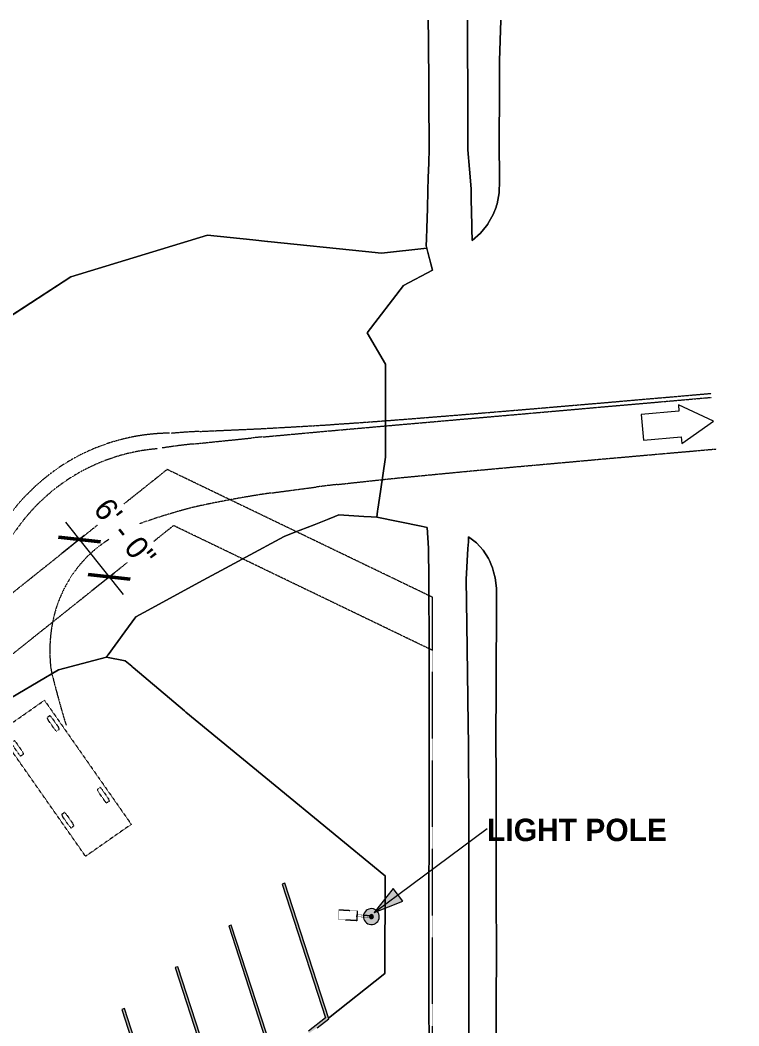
# Model space of a CAD drawing. Header units: inches. Extents: x -5728 to 634, y 9881 to 15115.
# Drawn here: x -1155 to -73, y 13600 to 15115 of the extents above; entities that cross this region are included whole.
import ezdxf

# ---------------------------------------------------------------- set-up
doc = ezdxf.new("R2010")
doc.units = ezdxf.units.IN
doc.header["$MEASUREMENT"] = 0
for name, pattern in [('Dash 1_16_', [0.125, 0.0625, -0.0625]), ('Dash_2_', [0.25, 0.125, -0.125]), ('Double Dash 3_8_', [1, 0.375, -0.125, 0.125, -0.125, 0.125, -0.125])]:
    doc.linetypes.add(name, pattern=pattern)
for name, color, linetype, lineweight in [('A-ANNO-DIMS', 211, 'Continuous', 9), ('A-ANNO-DIMS-360', 211, 'Continuous', 9), ('A-GENM', 5, 'Continuous', 9), ('C-PRKG', 3, 'Continuous', 9), ('C-PROP-LINE', 91, 'Double Dash 3_8_', 9), ('C-TOPO', 7, 'Continuous', 9), ('E-LITE-EQPM', 33, 'Continuous', 9), ('E-LITE-EQPM-HDLN', 30, 'Dash_2_', 9), ('G-ANNO-TEXT', 231, 'Continuous', 9)]:
    doc.layers.add(name, color=color, linetype=linetype, lineweight=lineweight)
doc.styles.add('Century Gothic', font='', dxfattribs={"height": 33.75})
doc.styles.add('Century Gothic_B', font='', dxfattribs={"height": 33.75})
doc.styles.get('Century Gothic').set_extended_font_data('Century Gothic')
doc.styles.get('Century Gothic_B').set_extended_font_data('Century Gothic', bold=True)
doc.dimstyles.new('OD__1_16__Tol__', dxfattribs={"dimscale": 12, "dimtxt": 35.240679, "dimasz": 3.75, "dimexe": 2.8125, "dimexo": 1.875, "dimgap": 2.8125, "dimtad": 1, "dimdec": 4, "dimrnd": 0.0625, "dimzin": 3, "dimdsep": 46, "dimlunit": 4, "dimtxsty": 'Century Gothic', "dimblk1": 'OBLIQUE', "dimblk2": 'OBLIQUE', "dimsah": 1, "dimcen": 0.09, "dimdle": 2.8125, "dimazin": 0, "dimtfac": 1, "dimtdec": 4, "dimtix": 1, "dimtmove": 0, "dimatfit": 3, "dimfxl": 1, "dimtvp": 1, "dimtfill": 1, "dimfrac": 2, "dimtolj": 1, "dimtzin": 0, "dimarcsym": 2})

# ---------------------------------------------------------------- blocks, each defined once
blk = doc.blocks.new('321723 - Pavement Markings - Parking - Angled - EXISTING _8X18_ 70º-1523180-SITE PLAN')
at = {"layer": 'C-PRKG'}
h = blk.add_hatch(color=254, dxfattribs=at)
h.paths.add_polyline_path([(0, 0), (102.2, 0), (103.6, 4), (5.7, 4), (77.6, 201.6), (73.9, 203), (3.5, 9.6)], flags=0)
h.paths.add_polyline_path([(106.4, 0), (107.9, 4), (105, 2), (105.6, 1.1)], flags=0)
h = blk.add_hatch(color=254, dxfattribs=at)
h.paths.add_polyline_path([(102.2, 0), (102.4, 0.2), (106.4, 0), (105, 2), (107.9, 4), (179.8, 201.6), (176, 203), (106, 10.6)], flags=0)
h.paths.add_polyline_path([(106.4, 0), (204.3, 0), (205.8, 4), (107.9, 4)], flags=0)
h.paths.add_polyline_path([(208.6, 0), (210, 4), (207.2, 2), (207.8, 1.1)], flags=0)
h = blk.add_hatch(color=254, dxfattribs=at)
h.paths.add_polyline_path([(204.3, 0), (208.6, 0), (207.2, 2), (210, 4), (282, 201.6), (278.2, 203), (220.5, 44.4)], flags=0)
h.paths.add_polyline_path([(208.6, 0), (306.5, 0), (307.9, 4), (210, 4)], flags=0)
h.paths.add_polyline_path([(310.7, 0), (312.2, 4), (309.3, 2), (310, 1.1)], flags=0)
h = blk.add_hatch(color=254, dxfattribs=at)
h.paths.add_polyline_path([(306.5, 0), (310.7, 0), (309.3, 2), (312.2, 4), (384.1, 201.6), (380.4, 203), (319.6, 36.1)], flags=0)
h.paths.add_polyline_path([(310.7, 0), (408.6, 0), (410.1, 4), (312.2, 4)], flags=0)
h.paths.add_polyline_path([(412.9, 0), (414.4, 4), (411.5, 2), (412.1, 1.1)], flags=0)
h = blk.add_hatch(color=254, dxfattribs=at)
h.paths.add_polyline_path([(408.6, 0), (408.9, 0.2), (412.9, 0), (411.5, 2), (414.4, 4), (486.3, 201.6), (482.5, 203), (410.5, 5)], flags=0)
h.paths.add_polyline_path([(412.9, 0), (510.8, 0), (512.3, 4), (414.4, 4)], flags=0)
h.paths.add_polyline_path([(515.1, 0), (516.5, 4), (513.7, 2), (514.3, 1.1)], flags=0)
h = blk.add_hatch(color=254, dxfattribs=at)
h.paths.add_polyline_path([(510.8, 0), (515.1, 0), (513.7, 2), (516.5, 4), (588.4, 201.6), (584.7, 203), (530.9, 55.2)], flags=0)
h.paths.add_polyline_path([(515.1, 0), (613, 0), (614.4, 4), (516.5, 4)], flags=0)
h.paths.add_polyline_path([(617.2, 0), (618.7, 4), (615.8, 2), (616.4, 1.1)], flags=0)
h = blk.add_hatch(color=254, dxfattribs=at)
h.paths.add_polyline_path([(613, 0), (613.2, 0.2), (617.2, 0), (615.8, 2), (618.7, 4), (690.6, 201.6), (686.8, 203), (618.7, 15.6)], flags=0)
h.paths.add_polyline_path([(617.2, 0), (715.1, 0), (716.6, 4), (618.7, 4)], flags=0)
h.paths.add_polyline_path([(719.4, 0), (720.8, 4), (718, 2), (718.6, 1.1)], flags=0)
h = blk.add_hatch(color=254, dxfattribs=at)
h.paths.add_polyline_path([(715.1, 0), (719.4, 0), (718, 2), (720.8, 4), (792.8, 201.6), (789, 203), (718.3, 8.8)], flags=0)
h.paths.add_polyline_path([(719.4, 0), (796.3, 0), (798.7, 4), (720.8, 4)], flags=0)
for points in [[(822, 13), (826.3, 12.9), (894.9, 201.6), (891.2, 203), (826.2, 24.4)], [(923.9, 12.2), (928.1, 12.2), (997.1, 201.6), (993.3, 203), (936.2, 46.1)], [(1025.7, 11.1), (1029.9, 11.1), (1099.2, 201.6), (1095.5, 203), (1049, 75.3)]]:
    blk.add_hatch(color=254, dxfattribs=at).paths.add_polyline_path(points, flags=0)
h = blk.add_hatch(color=254, dxfattribs=at)
h.paths.add_polyline_path([(1127.4, 10), (1131.7, 10), (1201.4, 201.6), (1197.6, 203), (1128.5, 13.1)], flags=0)
h.paths.add_polyline_path([(1209.4, 4), (1221.8, 0), (1226, 0.1), (1227.4, 4), (1220.8, 4)], flags=0)
h.paths.add_polyline_path([(1230.2, 0), (1231.6, 4), (1228.8, 2), (1230.1, 0.1)], flags=0)
h = blk.add_hatch(color=254, dxfattribs=at)
h.paths.add_polyline_path([(1225.9, 0), (1230.1, 0.1), (1228.8, 2), (1231.6, 4), (1303.6, 201.6), (1299.8, 203), (1226, 0.1)], flags=0)
h.paths.add_polyline_path([(1230.2, 0), (1328.1, 0), (1329.5, 4), (1231.6, 4), (1230.2, 0.1)], flags=0)
h.paths.add_polyline_path([(1332.4, 0), (1333.8, 4), (1331, 2), (1332.1, 0.3)], flags=0)
h = blk.add_hatch(color=254, dxfattribs=at)
h.paths.add_polyline_path([(1328.1, 0), (1332.4, 0), (1331, 2), (1333.8, 4), (1405.7, 201.6), (1402, 203), (1328.2, 0.3)], flags=0)
h.paths.add_polyline_path([(1332.4, 0), (1430.3, 0), (1431.7, 4), (1333.8, 4), (1332.5, 0.3)], flags=0)
h.paths.add_polyline_path([(1434.5, 0), (1436, 4), (1433.1, 2), (1434.2, 0.5)], flags=0)
h = blk.add_hatch(color=254, dxfattribs=at)
h.paths.add_polyline_path([(1430.3, 0), (1430.5, 0.2), (1434.5, 0), (1433.1, 2), (1436, 4), (1507.9, 201.6), (1504.1, 203), (1430.4, 0.5)], flags=0)
h.paths.add_polyline_path([(1434.5, 0), (1532.4, 0), (1533.9, 4), (1436, 4), (1434.7, 0.5)], flags=0)
h.paths.add_polyline_path([(1536.7, 0), (1538.1, 4), (1535.3, 2), (1536.2, 0.7)], flags=0)
h = blk.add_hatch(color=254, dxfattribs=at)
h.paths.add_polyline_path([(1532.4, 0), (1536.7, 0), (1535.3, 2), (1538.1, 4), (1610.1, 201.6), (1606.3, 203), (1532.7, 0.7)], flags=0)
h.paths.add_polyline_path([(1536.7, 0), (1594, 0), (1608.6, 1.2), (1629, 4), (1538.1, 4), (1536.9, 0.7)], flags=0)
h = blk.add_hatch(color=254, dxfattribs=at)
h.paths.add_polyline_path([(1636.4, 5), (1640.9, 5.6), (1712.2, 201.6), (1708.5, 203), (1645, 28.6)], flags=0)
h.paths.add_polyline_path([(1703.4, 1.1), (1718.9, 0), (1741, 0), (1814.4, 201.6), (1810.6, 203), (1738.2, 4), (1705.6, 4), (1703.4, 1.1)], flags=0)
for p, q in [((73.9, 203), (0, 0)), ((5.7, 4), (77.6, 201.6)), ((77.6, 201.6), (73.9, 203)), ((176, 203), (102.2, 0)), ((176, 203), (103.6, 4)), ((106.4, 0), (179.8, 201.6)), ((107.9, 4), (179.8, 201.6)), ((179.8, 201.6), (176, 203)), ((179.8, 201.6), (176, 203)), ((278.2, 203), (204.3, 0)), ((278.2, 203), (205.8, 4)), ((208.6, 0), (282, 201.6)), ((210, 4), (282, 201.6)), ((282, 201.6), (278.2, 203)), ((282, 201.6), (278.2, 203)), ((380.4, 203), (306.5, 0)), ((380.4, 203), (307.9, 4)), ((310.7, 0), (384.1, 201.6)), ((312.2, 4), (384.1, 201.6)), ((384.1, 201.6), (380.4, 203)), ((384.1, 201.6), (380.4, 203)), ((482.5, 203), (408.6, 0)), ((482.5, 203), (410.1, 4)), ((412.9, 0), (486.3, 201.6)), ((414.4, 4), (486.3, 201.6)), ((486.3, 201.6), (482.5, 203)), ((486.3, 201.6), (482.5, 203)), ((584.7, 203), (510.8, 0)), ((584.7, 203), (512.3, 4)), ((515.1, 0), (588.4, 201.6)), ((516.5, 4), (588.4, 201.6)), ((588.4, 201.6), (584.7, 203)), ((588.4, 201.6), (584.7, 203)), ((686.8, 203), (613, 0)), ((686.8, 203), (614.4, 4)), ((617.2, 0), (690.6, 201.6)), ((618.7, 4), (690.6, 201.6)), ((690.6, 201.6), (686.8, 203)), ((690.6, 201.6), (686.8, 203)), ((789, 203), (715.1, 0)), ((789, 203), (716.6, 4)), ((719.4, 0), (792.8, 201.6)), ((720.8, 4), (792.8, 201.6)), ((792.8, 201.6), (789, 203)), ((792.8, 201.6), (789, 203)), ((891.2, 203), (822, 13)), ((891.2, 203), (822, 13)), ((826.3, 12.9), (894.9, 201.6)), ((826.3, 12.9), (894.9, 201.6)), ((894.9, 201.6), (891.2, 203)), ((894.9, 201.6), (891.2, 203)), ((993.3, 203), (923.9, 12.2)), ((993.3, 203), (923.9, 12.2)), ((928.1, 12.2), (997.1, 201.6)), ((928.1, 12.2), (997.1, 201.6)), ((997.1, 201.6), (993.3, 203)), ((997.1, 201.6), (993.3, 203)), ((1095.5, 203), (1025.7, 11.1)), ((1095.5, 203), (1025.7, 11.1)), ((1029.9, 11.1), (1099.2, 201.6)), ((1029.9, 11.1), (1099.2, 201.6)), ((1099.2, 201.6), (1095.5, 203)), ((1099.2, 201.6), (1095.5, 203)), ((1197.6, 203), (1127.4, 10)), ((1197.6, 203), (1127.4, 10)), ((1131.7, 10), (1201.4, 201.6)), ((1131.7, 10), (1201.4, 201.6)), ((1201.4, 201.6), (1197.6, 203)), ((1201.4, 201.6), (1197.6, 203)), ((1299.8, 203), (1225.9, 0)), ((1299.8, 203), (1227.4, 4)), ((1230.2, 0), (1303.6, 201.6)), ((1231.6, 4), (1303.6, 201.6)), ((1303.6, 201.6), (1299.8, 203)), ((1303.6, 201.6), (1299.8, 203)), ((1402, 203), (1328.1, 0)), ((1402, 203), (1329.5, 4)), ((1332.4, 0), (1405.7, 201.6)), ((1333.8, 4), (1405.7, 201.6)), ((1405.7, 201.6), (1402, 203)), ((1405.7, 201.6), (1402, 203)), ((1504.1, 203), (1430.3, 0)), ((1504.1, 203), (1431.7, 4)), ((1434.5, 0), (1507.9, 201.6)), ((1436, 4), (1507.9, 201.6)), ((1507.9, 201.6), (1504.1, 203)), ((1507.9, 201.6), (1504.1, 203)), ((1606.3, 203), (1532.4, 0)), ((1606.3, 203), (1533.9, 4)), ((1536.7, 0), (1610.1, 201.6)), ((1538.1, 4), (1610.1, 201.6)), ((1610.1, 201.6), (1606.3, 203)), ((1610.1, 201.6), (1606.3, 203)), ((1708.5, 203), (1636.4, 5)), ((1708.5, 203), (1636.4, 5)), ((1640.9, 5.6), (1712.2, 201.6)), ((1640.9, 5.6), (1712.2, 201.6)), ((1712.2, 201.6), (1708.5, 203)), ((1712.2, 201.6), (1708.5, 203)), ((1810.6, 203), (1738.2, 4)), ((1741, 0), (1814.4, 201.6)), ((1814.4, 201.6), (1810.6, 203)), ((103.6, 4), (5.7, 4)), ((205.8, 4), (107.9, 4)), ((307.9, 4), (210, 4)), ((410.1, 4), (312.2, 4)), ((512.3, 4), (414.4, 4)), ((614.4, 4), (516.5, 4)), ((716.6, 4), (618.7, 4)), ((798.8, 4), (720.8, 4)), ((1227.4, 4), (1209.4, 4)), ((1329.5, 4), (1231.6, 4)), ((1431.7, 4), (1333.8, 4)), ((1533.9, 4), (1436, 4)), ((1629, 4), (1538.1, 4)), ((1738.2, 4), (1705.6, 4)), ((0, 0), (106.4, 0)), ((102.2, 0), (208.6, 0)), ((204.3, 0), (310.7, 0)), ((306.5, 0), (412.9, 0)), ((408.6, 0), (515.1, 0)), ((510.8, 0), (617.2, 0)), ((613, 0), (719.4, 0)), ((715.1, 0), (796.3, 0)), ((1221.6, 0), (1230.2, 0)), ((1225.9, 0), (1332.4, 0)), ((1328.1, 0), (1434.5, 0)), ((1430.3, 0), (1536.7, 0)), ((1532.4, 0), (1594, 0)), ((1718.9, 0), (1741, 0))]:
    blk.add_line(p, q, dxfattribs=at)
blk = doc.blocks.new('Turning Radius - Car or Pickup Truck - Turning Radius - Car or Pickup Truck-1530685-SITE PLAN')
at = {"layer": 'A-GENM', "linetype": 'Dash 1_16_'}
for p, q in [((213.4, 233.7), (273.5, 195.5)), ((194.4, 223.9), (273.3, 179.9)), ((287, 172.1), (362.3, 129)), ((298, 180), (361.2, 140.9)), ((362.3, 129), (376.4, 120.9)), ((383.3, 127.5), (428.1, 100.5)), ((376.4, 120.9), (447.9, 79.7)), ((249.2, 95.6), (309.5, 64.3)), ((428.1, 100.5), (469.2, 76.1)), ((447.9, 79.7), (464.4, 70.2)), ((469.2, 76.1), (527, 42.1)), ((464.4, 70.2), (535.7, 29)), ((337.8, 49.1), (398, 16)), ((-294, 36), (-210, 36)), ((-294, -192), (-294, 36)), ((-210, 36), (-210, -192)), ((527, 42.1), (555.5, 25.4)), ((398, 16), (425.5, 0.7)), ((535.7, 29), (551.7, 19.8)), ((551.7, 19.8), (622.8, -21.3)), ((555.5, 25.4), (610.9, -6.9)), ((-288, -9), (-288, 9)), ((-286.8, 12.5), (-282.8, 12.5)), ((-281.5, 9), (-281.5, -9)), ((-222.5, -9), (-222.5, 9)), ((-221.3, 12.5), (-217.3, 12.5)), ((-216, 9), (-216, -9)), ((425.5, 0.7), (484.9, -32.9)), ((-282.8, -12.5), (-286.8, -12.5)), ((-217.3, -12.5), (-221.3, -12.5)), ((610.9, -6.9), (642, -25)), ((622.8, -21.3), (638.6, -30.4)), ((642, -25), (699.4, -58.3)), ((484.9, -32.9), (512.6, -48.6)), ((638.6, -30.4), (709.8, -71.5)), ((512.6, -48.6), (571.8, -82.4)), ((699.4, -58.3), (728.6, -75.3)), ((709.8, -71.5), (725.5, -80.5)), ((728.6, -75.3), (815.3, -125.4)), ((571.8, -82.4), (599.4, -98.3)), ((725.5, -80.5), (812.2, -130.6)), ((599.4, -98.3), (658.5, -132.2)), ((-286.8, -119.5), (-282.8, -119.5)), ((-221.3, -119.5), (-217.3, -119.5)), ((-288, -141), (-288, -123)), ((-281.5, -123), (-281.5, -141)), ((-222.5, -141), (-222.5, -123)), ((-216, -123), (-216, -141)), ((658.5, -132.2), (686.2, -148.1)), ((812.2, -130.6), (874.7, -166.7)), ((815.3, -125.4), (833.7, -136.1)), ((833.7, -136.1), (877.7, -161.5)), ((-282.8, -144.5), (-286.8, -144.5)), ((-217.3, -144.5), (-221.3, -144.5)), ((686.2, -148.1), (745.2, -182.1)), ((-210, -192), (-294, -192)), ((745.2, -182.1), (772.9, -198.1)), ((772.9, -198.1), (831.9, -232.1)), ((831.9, -232.1), (835.7, -234.3))]:
    blk.add_line(p, q, dxfattribs=at)
at = {"layer": 'A-GENM'}
for p, q in [((773.2, -127.1), (753.7, -160.9)), ((822.6, -155.7), (773.2, -127.1)), ((827.4, -147.2), (822.6, -155.7)), ((856.7, -197.9), (827.4, -147.2)), ((753.7, -160.9), (803.1, -189.4)), ((803.1, -189.4), (798.2, -197.9)), ((798.2, -197.9), (856.7, -197.9))]:
    blk.add_line(p, q, dxfattribs=at)
at = {"layer": 'A-GENM', "linetype": 'Dash 1_16_'}
for centre, radius, start, end in [((7.2, -8.3), 319.3, 101.4241, 112.4663), ((3.7, 9.2), 301.3, 90.0576, 101.4241), ((3.7, 9.2), 301.4, 78.5157, 90.0576), ((3.5, 8.3), 302.3, 66.992, 78.5157), ((1.5, 4.1), 284, 81.9423, 93.1884), ((1, 6.7), 303, 112.4663, 123.8398), ((-0.5, 5), 282.8, 104.2107, 115.4219), ((1.9, -4.5), 292.6, 93.1884, 104.2107), ((0.7, -1.2), 289.3, 70.7997, 81.9423), ((0.6, 1.5), 309.7, 55.772, 66.992), ((5.4, 0.1), 311, 123.8398, 135.0658), ((5.8, -8.2), 297.4, 115.4219, 126.2297), ((2.1, 2.8), 285.1, 59.5382, 70.7997), ((-226.7, -532.4), 865.6, 60.8939, 63.9568), ((-336.5, -635.8), 1028.8, 57.6901, 60.0719), ((-3, 3.8), 282.6, 126.2297, 137.3183), ((24.1, -18.5), 337.3, 135.0658, 147.5201), ((-55, 51.7), 211.8, 137.3183, 147.8313), ((1404.2, 1961.3), 2096.8, 237.369, 238.1598), ((5, -21.2), 201.3, 110.5824, 120.8845), ((-2.1, -2.1), 180.9, 99.6107, 110.5824), ((-0.9, -9.3), 188.2, 88.8533, 99.6107), ((-0.7, 0.4), 178.5, 77.7364, 88.8533), ((3, -68.4), 246.4, 73.7469, 81.1397), ((-216.6, -821.4), 1030.7, 70.7283, 73.7469), ((-485.2, -1176.9), 1554.4, 60.2102, 60.7922), ((-140.2, 86), 142.6, 147.5201, 166.7282), ((343.7, -199), 682.8, 147.8313, 153.6813), ((-2.6, -8.4), 186.4, 120.8845, 131.5907), ((-34.6, -301), 479.4, 66.3017, 70.7283), ((-997.9, -2495.7), 2876.3, 65.0284, 66.3017), ((1829.6, 2522.4), 2797.8, 238.3429, 238.8711), ((19.9, -33.8), 220.3, 131.5907, 141.0511), ((-52.5, 65.3), 232.7, 166.7282, 172.648), ((-180.6, -740.7), 940.2, 62.8012, 65.0284), ((3228.4, -358), 3540.7, 172.648, 173.4119), ((-127.4, 34), 157.3, 153.6813, 169.0424), ((23.5, -36.7), 224.9, 141.0511, 150.414), ((56, -1.5), 344, 169.0424, 171.6766), ((1561, -599.1), 1860.5, 159.1967, 161.1489), ((-92, 28.9), 92.1, 150.414, 159.1967), ((-528.6, -1533.4), 1804.1, 61.2974, 62.3185), ((-281.7, 9.3), 6.27, 150.6298, 182.5085), ((-286.8, 12), 0.522, 81.4435, 135.4264), ((-282.7, 12), 0.522, 44.5736, 98.5567), ((-287.8, 9.3), 6.27, 357.4918, 29.3703), ((-216.2, 9.3), 6.27, 150.6298, 182.5085), ((-221.3, 12), 0.522, 81.4435, 135.4264), ((-217.2, 12), 0.522, 44.5736, 98.5567), ((-222.3, 9.3), 6.27, 357.4918, 29.3703), ((98.3, -99.7), 314.9, 161.1489, 164.1544), ((-281.7, -9.3), 6.27, 177.4918, 209.3703), ((-286.8, -12), 0.522, 224.5736, 278.5567), ((-282.7, -12), 0.522, 261.4435, 315.4264), ((-287.8, -9.3), 6.27, 330.6298, 2.5085), ((-216.2, -9.3), 6.27, 177.4918, 209.3703), ((-221.3, -12), 0.522, 224.5736, 278.5567), ((-217.2, -12), 0.522, 261.4435, 315.4264), ((-222.3, -9.3), 6.27, 330.6298, 2.5085), ((-281.7, -122.7), 6.27, 150.6298, 182.5086), ((-286.8, -120), 0.522, 81.4435, 135.4264), ((-282.7, -120), 0.522, 44.5736, 98.5567), ((-287.8, -122.7), 6.27, 357.4918, 29.3703), ((-216.2, -122.7), 6.27, 150.6298, 182.5086), ((-221.3, -120), 0.522, 81.4435, 135.4264), ((-217.2, -120), 0.522, 44.5736, 98.5567), ((-222.3, -122.7), 6.27, 357.4918, 29.3703), ((-281.7, -141.3), 6.27, 177.4918, 209.3703), ((-286.8, -144), 0.522, 224.5736, 278.5567), ((-282.7, -144), 0.522, 261.4435, 315.4264), ((-287.8, -141.3), 6.27, 330.6298, 2.5086), ((-216.2, -141.3), 6.27, 177.4918, 209.3703), ((-221.3, -144), 0.522, 224.5736, 278.5567), ((-217.2, -144), 0.522, 261.4435, 315.4264), ((-222.3, -141.3), 6.27, 330.6298, 2.5086)]:
    blk.add_arc(centre, radius, start, end, dxfattribs=at)
blk = doc.blocks.new('265613 - Lighting Poles and Standards - Parking Lot - Generic - 265613 - Lighting Poles and Standards - Parking Lot - Generic-V9-SITE PLAN')
at = {"layer": 'E-LITE-EQPM'}
h = blk.add_hatch(color=256, dxfattribs=at)
h.paths.add_polyline_path([(-12, -32.4), (-11.8, -34.8), (-11.1, -37), (-10, -39.1), (-8.5, -40.9), (-6.7, -42.4), (-4.6, -43.5), (-2.4, -44.2), (0, -44.4), (2.3, -44.2), (4.5, -43.5), (6.6, -42.4), (8.4, -40.9), (9.9, -39.1), (11, -37), (11.7, -34.8), (12, -32.4), (11.7, -30.1), (11, -27.8), (9.9, -25.8), (7.9, -23.5), (6.6, -22.5), (4.5, -21.4), (2.3, -20.7), (-0.4, -20.5), (-2.4, -20.7), (-4.6, -21.4), (-6.7, -22.5), (-8.5, -24), (-10, -25.8), (-11.1, -27.8), (-11.8, -30.1), (-12, -31.9)], flags=0)
h.paths.add_polyline_path([(-3, -32.4), (-2.9, -31.7), (-2.6, -30.9), (-1.8, -30.1), (-1.1, -29.6), (-0.8, -29.5), (0.2, -29.5), (0.8, -29.6), (1.5, -29.8), (2.1, -30.3), (2.6, -30.9), (2.9, -31.7), (2.9, -32.7), (2.9, -33.2), (2.6, -33.9), (1.7, -34.8), (1.5, -35), (0.5, -35.4), (-0.5, -35.4), (-1.2, -35.2), (-1.9, -34.8), (-2.5, -34.2), (-2.6, -33.9), (-2.9, -33.2)], flags=0)
blk.add_hatch(color=256, dxfattribs=at).paths.add_polyline_path([(-3, -32.4), (-2.9, -33.2), (-2.4, -34.2), (-1.9, -34.8), (-1.2, -35.2), (-0.3, -35.4), (0.5, -35.4), (0.7, -35.3), (1.8, -34.8), (2.1, -34.6), (2.6, -33.9), (2.9, -32.7), (3, -32.4), (2.9, -31.7), (2.6, -30.9), (2.1, -30.3), (1.5, -29.8), (0.2, -29.5), (0, -29.4), (-0.8, -29.5), (-1.8, -30.1), (-2.2, -30.3), (-2.7, -31), (-3, -32)], flags=0)
blk.add_line((-1.7, -10.7), (1.6, -10.7), dxfattribs=at)
for radius, start, end in [(12, 360, 180), (3, 360, 180), (12, 180, 360), (3, 180, 360)]:
    blk.add_arc((0, -32.4), radius, start, end, dxfattribs=at)
at = {"layer": 'E-LITE-EQPM-HDLN'}
for p, q in [((-7.5, -10.7), (-7.5, 16.9)), ((-7.5, 16.9), (7.4, 16.9)), ((7.4, 16.9), (7.4, -10.7)), ((7.4, -10.7), (-7.5, -10.7)), ((-1.5, -10.7), (-1.5, -29.8)), ((1.5, -10.7), (1.5, -29.8))]:
    blk.add_line(p, q, dxfattribs=at)
blk = doc.blocks.new('Family - ___-1416994-SITE PLAN')
at = {"layer": 'C-PROP-LINE'}
for p, q in [((-933.8, 14438.2), (-4387, 11682.6)), ((-534.1, 14245.7), (-933.8, 14438.2)), ((-534.6, 10205.4), (-534.1, 14245.7))]:
    blk.add_line(p, q, dxfattribs=at)
blk = doc.blocks.new('Family - ___-1442676-SITE PLAN')
at = {"layer": 'C-PROP-LINE'}
for p, q in [((-924.2, 14353.7), (-4154.5, 11776)), ((-534.1, 14165.8), (-924.2, 14353.7))]:
    blk.add_line(p, q, dxfattribs=at)
blk = doc.blocks.new('DIMBLOCK1-SITE PLAN')
at = {"layer": 'A-ANNO-DIMS-360'}
for p, q in [((-1086.9, 14359.1), (-999.9, 14250.1)), ((-1058.6, 14338.6), (-1092.3, 14311.7)), ((-1065.9, 14332.7), (-1058.6, 14338.6)), ((-1013.7, 14282.3), (-1047.4, 14255.4)), ((-1021, 14276.5), (-1013.7, 14282.3))]:
    blk.add_line(p, q, dxfattribs=at)
at = {"layer": 'A-ANNO-DIMS-360', "lineweight": 50}
for p, q in [((-1065.9, 14332.7), (-1097.5, 14336.3)), ((-1065.9, 14332.7), (-1034.3, 14329.2)), ((-1021, 14276.5), (-1052.6, 14280)), ((-1021, 14276.5), (-989.4, 14272.9))]:
    blk.add_line(p, q, dxfattribs=at)
at = {"layer": 'A-ANNO-DIMS-360', "color": 0, "insert": (-1020, 14398.8), "char_height": 33.75, "width": 141.634, "attachment_point": 1, "rotation": 308.5886, "line_spacing_factor": 0.984502, "style": 'Century Gothic', "bg_fill": 3, "box_fill_scale": 1.25, "bg_fill_color": 256, "bg_fill_true_color": 13158600, "bg_fill_transparency": 0}
blk.add_mtext('6\' - 0"', dxfattribs=at)
blk = doc.blocks.new('_Oblique')
at = {"color": 0, "linetype": 'ByBlock', "lineweight": -2}
blk.add_line((-0.5, -0.5), (0.5, 0.5), dxfattribs=at)

msp = doc.modelspace()

# ---------------------------------------------------------------- hatches: boundary and pattern name
at = {"layer": 'G-ANNO-TEXT'}
msp.add_hatch(color=256, dxfattribs=at).paths.add_polyline_path([(-622.26085, 13770.94883), (-578.94172, 13788.09064), (-593.31629, 13807.45364)], flags=0)

# ---------------------------------------------------------------- linework, layer by layer
at = {"layer": 'C-TOPO'}
for p, q in [((-540.39812, 15085.979), (-540.63336, 15114.78416)), ((-540.63336, 15114.78416), (-540.39812, 15085.979)), ((-481.41946, 15114.78416), (-481.24118, 15057.43799)), ((-481.24118, 15057.43799), (-481.41946, 15114.78416)), ((-432.98094, 15053.45654), (-431.30948, 15114.78416)), ((-431.30948, 15114.78416), (-432.98094, 15053.45654)), ((-539.79836, 15012.54053), (-540.39812, 15085.979)), ((-540.39812, 15085.979), (-539.79836, 15012.54053)), ((-481.24118, 15057.43799), (-481.14349, 15026.02295)), ((-481.14349, 15026.02295), (-481.24118, 15057.43799)), ((-433.11992, 15034.3418), (-432.98094, 15053.45654)), ((-432.98094, 15053.45654), (-433.11992, 15034.3418)), ((-481.14349, 15026.02295), (-481.12413, 15019.79443)), ((-481.12413, 15019.79443), (-481.14349, 15026.02295)), ((-433.24214, 15017.53125), (-433.11992, 15034.3418)), ((-433.11992, 15034.3418), (-433.24214, 15017.53125)), ((-539.67998, 14998.04297), (-539.79836, 15012.54053)), ((-539.79836, 15012.54053), (-539.67998, 14998.04297)), ((-481.12413, 15019.79443), (-480.81216, 14919.45264)), ((-480.81216, 14919.45264), (-481.12413, 15019.79443)), ((-433.94742, 14920.53223), (-433.24214, 15017.53125)), ((-433.24214, 15017.53125), (-433.94742, 14920.53223)), ((-539.05293, 14921.26904), (-539.67998, 14998.04297)), ((-539.67998, 14998.04297), (-539.05293, 14921.26904)), ((-539.74374, 14899.43848), (-539.05293, 14921.26904)), ((-539.05293, 14921.26904), (-539.74374, 14899.43848)), ((-480.81216, 14919.45264), (-478.46864, 14890.27295)), ((-478.46864, 14890.27295), (-480.81216, 14919.45264)), ((-433.41422, 14885.68066), (-433.94742, 14920.53223)), ((-433.94742, 14920.53223), (-433.41422, 14885.68066)), ((-540.42888, 14877.78516), (-539.74374, 14899.43848)), ((-539.74374, 14899.43848), (-540.42888, 14877.78516)), ((-478.46864, 14890.27295), (-476.09665, 14860.73877)), ((-476.09665, 14860.73877), (-478.46864, 14890.27295)), ((-541.06558, 14857.6626), (-540.42888, 14877.78516)), ((-540.42888, 14877.78516), (-541.06558, 14857.6626)), ((-433.20099, 14871.74414), (-433.41422, 14885.68066)), ((-433.41422, 14885.68066), (-433.20099, 14871.74414)), ((-433.25569, 14869.30664), (-433.20099, 14871.74414)), ((-433.20099, 14871.74414), (-433.25569, 14869.30664)), ((-541.92279, 14831.69824), (-541.06558, 14857.6626)), ((-541.06558, 14857.6626), (-541.92279, 14831.69824)), ((-476.09665, 14860.73877), (-475.98962, 14859.40723)), ((-475.98962, 14859.40723), (-476.09665, 14860.73877)), ((-475.98962, 14859.40723), (-475.71666, 14845.14258)), ((-475.71666, 14845.14258), (-475.98962, 14859.40723)), ((-433.58235, 14854.76367), (-433.50073, 14858.39795)), ((-433.50073, 14858.39795), (-433.58235, 14854.76367)), ((-433.50073, 14858.39795), (-433.25569, 14869.30664)), ((-433.25569, 14869.30664), (-433.50073, 14858.39795)), ((-475.71666, 14845.14258), (-474.97243, 14806.24951)), ((-474.97243, 14806.24951), (-475.71666, 14845.14258)), ((-436.75346, 14838.07617), (-433.58235, 14854.76367)), ((-433.58235, 14854.76367), (-436.75346, 14838.07617)), ((-542.9334, 14801.0874), (-541.92279, 14831.69824)), ((-541.92279, 14831.69824), (-542.9334, 14801.0874)), ((-442.62785, 14822.14014), (-438.49338, 14833.35645)), ((-438.49338, 14833.35645), (-442.62785, 14822.14014)), ((-438.49338, 14833.35645), (-437.60133, 14835.77637)), ((-437.60133, 14835.77637), (-438.49338, 14833.35645)), ((-437.60133, 14835.77637), (-436.75346, 14838.07617)), ((-436.75346, 14838.07617), (-437.60133, 14835.77637)), ((-450.63908, 14808.09814), (-442.62785, 14822.14014)), ((-442.62785, 14822.14014), (-450.63908, 14808.09814)), ((-543.43176, 14785.99219), (-542.9334, 14801.0874)), ((-542.9334, 14801.0874), (-543.43176, 14785.99219)), ((-474.97243, 14806.24951), (-474.86366, 14800.56592)), ((-474.86366, 14800.56592), (-474.97243, 14806.24951)), ((-474.86366, 14800.56592), (-474.52753, 14782.99951)), ((-474.52753, 14782.99951), (-474.86366, 14800.56592)), ((-461.77602, 14794.22021), (-452.77968, 14805.25928)), ((-452.77968, 14805.25928), (-461.77602, 14794.22021)), ((-452.77968, 14805.25928), (-451.04521, 14807.38623)), ((-451.04521, 14807.38623), (-452.77968, 14805.25928)), ((-451.04521, 14807.38623), (-450.63908, 14808.09814)), ((-450.63908, 14808.09814), (-451.04521, 14807.38623)), ((-1079.1145, 14728.23633), (-872.93427, 14790.98584)), ((-872.93427, 14790.98584), (-1079.1145, 14728.23633)), ((-872.93427, 14790.98584), (-804.6492, 14783.95166)), ((-804.6492, 14783.95166), (-872.93427, 14790.98584)), ((-804.6492, 14783.95166), (-782.86423, 14781.70752)), ((-782.86423, 14781.70752), (-804.6492, 14783.95166)), ((-782.86423, 14781.70752), (-782.61108, 14781.68115)), ((-782.61108, 14781.68115), (-782.86423, 14781.70752)), ((-782.61108, 14781.68115), (-782.01389, 14781.61963)), ((-782.01389, 14781.61963), (-782.61108, 14781.68115)), ((-782.01389, 14781.61963), (-635.17781, 14766.49512)), ((-635.17781, 14766.49512), (-782.01389, 14781.61963)), ((-543.80914, 14774.56055), (-543.43176, 14785.99219)), ((-543.43176, 14785.99219), (-543.80914, 14774.56055)), ((-474.52753, 14782.99951), (-461.77602, 14794.22021)), ((-461.77602, 14794.22021), (-474.52753, 14782.99951)), ((-635.17781, 14766.49512), (-611.11514, 14764.0166)), ((-611.11514, 14764.0166), (-635.17781, 14766.49512)), ((-611.11514, 14764.0166), (-542.93088, 14771.22217)), ((-542.93088, 14771.22217), (-611.11514, 14764.0166)), ((-543.80914, 14774.56055), (-542.93088, 14771.22217)), ((-543.80914, 14774.56055), (-534.28285, 14738.33789)), ((-534.28285, 14738.33789), (-542.93088, 14771.22217)), ((-578.06396, 14715.27686), (-534.28285, 14738.33789)), ((-534.28285, 14738.33789), (-578.06396, 14715.27686)), ((-1242.87653, 14622.03955), (-1079.1145, 14728.23633)), ((-1079.1145, 14728.23633), (-1242.87653, 14622.03955)), ((-632.49184, 14644.0166), (-578.06396, 14715.27686)), ((-578.06396, 14715.27686), (-632.49184, 14644.0166)), ((-605.11894, 14596.99512), (-632.49184, 14644.0166)), ((-632.49184, 14644.0166), (-605.11894, 14596.99512)), ((-605.07477, 14542.27441), (-605.11894, 14596.99512)), ((-605.11894, 14596.99512), (-605.07477, 14542.27441)), ((-605.00574, 14456.77148), (-605.07477, 14542.27441)), ((-605.07477, 14542.27441), (-605.00574, 14456.77148)), ((-612.53169, 14404.85303), (-605.00574, 14456.77148)), ((-605.00574, 14456.77148), (-612.53169, 14404.85303)), ((-616.32417, 14378.68945), (-612.53169, 14404.85303)), ((-612.53169, 14404.85303), (-616.32417, 14378.68945)), ((-618.10423, 14366.40967), (-616.82561, 14375.23096)), ((-616.82561, 14375.23096), (-618.10423, 14366.40967)), ((-616.82561, 14375.23096), (-616.32417, 14378.68945)), ((-616.32417, 14378.68945), (-616.82561, 14375.23096)), ((-692.38998, 14362.97168), (-712.45596, 14355.07178)), ((-712.45596, 14355.07178), (-692.38998, 14362.97168)), ((-681.18686, 14367.38086), (-692.38998, 14362.97168)), ((-692.38998, 14362.97168), (-681.18686, 14367.38086)), ((-675.14552, 14369.75977), (-681.18686, 14367.38086)), ((-681.18686, 14367.38086), (-675.14552, 14369.75977)), ((-637.76294, 14367.56396), (-675.14552, 14369.75977)), ((-675.14552, 14369.75977), (-637.76294, 14367.56396)), ((-626.57776, 14366.90771), (-637.76294, 14367.56396)), ((-637.76294, 14367.56396), (-626.57776, 14366.90771)), ((-618.10423, 14366.40967), (-626.57776, 14366.90771)), ((-626.57776, 14366.90771), (-618.10423, 14366.40967)), ((-551.02299, 14352.6416), (-618.10423, 14366.40967)), ((-618.10423, 14366.40967), (-551.02299, 14352.6416)), ((-744.06944, 14342.62646), (-757.67093, 14337.27246)), ((-757.67093, 14337.27246), (-744.06944, 14342.62646)), ((-712.45596, 14355.07178), (-744.06944, 14342.62646)), ((-744.06944, 14342.62646), (-712.45596, 14355.07178)), ((-542.19447, 14350.82959), (-551.02299, 14352.6416)), ((-551.02299, 14352.6416), (-542.19447, 14350.82959)), ((-540.3219, 14319.90674), (-542.19447, 14350.82959)), ((-542.19447, 14350.82959), (-540.3219, 14319.90674)), ((-757.67093, 14337.27246), (-815.51376, 14305.99512)), ((-815.51376, 14305.99512), (-757.67093, 14337.27246)), ((-480.15724, 14329.45605), (-480.77774, 14319.09814)), ((-480.77774, 14319.09814), (-480.15724, 14329.45605)), ((-479.71902, 14336.76855), (-480.15724, 14329.45605)), ((-480.15724, 14329.45605), (-479.71902, 14336.76855)), ((-467.85283, 14327.80371), (-479.71902, 14336.76855)), ((-479.71902, 14336.76855), (-467.85283, 14327.80371)), ((-457.77892, 14316.86426), (-467.85283, 14327.80371)), ((-467.85283, 14327.80371), (-457.77892, 14316.86426)), ((-539.74709, 14273.03906), (-540.3219, 14319.90674)), ((-540.3219, 14319.90674), (-539.74709, 14273.03906)), ((-480.77774, 14319.09814), (-483.56895, 14272.51318)), ((-483.56895, 14272.51318), (-480.77774, 14319.09814)), ((-449.82138, 14304.30029), (-457.77892, 14316.86426)), ((-457.77892, 14316.86426), (-449.82138, 14304.30029)), ((-832.92838, 14296.57764), (-886.0643, 14267.84473)), ((-886.0643, 14267.84473), (-832.92838, 14296.57764)), ((-815.51376, 14305.99512), (-832.92838, 14296.57764)), ((-832.92838, 14296.57764), (-815.51376, 14305.99512)), ((-448.47089, 14301.1377), (-449.82138, 14304.30029)), ((-449.82138, 14304.30029), (-448.47089, 14301.1377)), ((-445.16139, 14293.38867), (-448.47089, 14301.1377)), ((-448.47089, 14301.1377), (-445.16139, 14293.38867)), ((-443.69353, 14289.95215), (-445.16139, 14293.38867)), ((-445.16139, 14293.38867), (-443.69353, 14289.95215)), ((-442.07945, 14283.91553), (-443.69353, 14289.95215)), ((-443.69353, 14289.95215), (-442.07945, 14283.91553)), ((-439.66328, 14274.87891), (-442.07945, 14283.91553)), ((-442.07945, 14283.91553), (-439.66328, 14274.87891)), ((-886.0643, 14267.84473), (-956.78119, 14229.60498)), ((-956.78119, 14229.60498), (-886.0643, 14267.84473)), ((-539.72571, 14266.3125), (-539.74709, 14273.03906)), ((-539.74709, 14273.03906), (-539.72571, 14266.3125)), ((-539.42093, 14170.38721), (-539.72571, 14266.3125)), ((-539.72571, 14266.3125), (-539.42093, 14170.38721)), ((-483.56895, 14272.51318), (-482.54919, 14205.15967)), ((-482.54919, 14205.15967), (-483.56895, 14272.51318)), ((-437.81223, 14259.38672), (-439.66328, 14274.87891)), ((-439.66328, 14274.87891), (-437.81223, 14259.38672)), ((-437.88927, 14232.99463), (-437.81223, 14259.38672)), ((-437.81223, 14259.38672), (-437.88927, 14232.99463)), ((-956.78119, 14229.60498), (-981.10373, 14216.45215)), ((-981.10373, 14216.45215), (-956.78119, 14229.60498)), ((-438.52034, 14016.94775), (-437.89394, 14231.4126)), ((-437.89394, 14231.4126), (-438.52034, 14016.94775)), ((-437.89394, 14231.4126), (-437.88927, 14232.99463)), ((-437.88927, 14232.99463), (-437.89394, 14231.4126)), ((-981.10373, 14216.45215), (-997.76184, 14193.63721)), ((-997.76184, 14193.63721), (-981.10373, 14216.45215)), ((-482.54919, 14205.15967), (-480.8708, 14094.30615)), ((-480.8708, 14094.30615), (-482.54919, 14205.15967)), ((-997.76184, 14193.63721), (-1022.81653, 14159.32178)), ((-1022.81653, 14159.32178), (-997.76184, 14193.63721)), ((-1025.37003, 14155.8252), (-1022.81653, 14159.32178)), ((-1025.37003, 14155.8252), (-1022.81653, 14159.32178)), ((-539.06342, 14057.85498), (-539.42093, 14170.38721)), ((-539.42093, 14170.38721), (-539.06342, 14057.85498)), ((-1097.43109, 14136.55078), (-1034.97583, 14153.25586)), ((-1034.97583, 14153.25586), (-1097.43109, 14136.55078)), ((-1034.97583, 14153.25586), (-1025.37003, 14155.8252)), ((-1025.37003, 14155.8252), (-1034.97583, 14153.25586)), ((-1025.37003, 14155.8252), (-996.85748, 14149.99658)), ((-996.85748, 14149.99658), (-1025.37003, 14155.8252)), ((-996.85748, 14149.99658), (-987.22934, 14141.84766)), ((-987.22934, 14141.84766), (-996.85748, 14149.99658)), ((-1223.05005, 14062.93506), (-1097.43109, 14136.55078)), ((-1097.43109, 14136.55078), (-1223.05005, 14062.93506)), ((-987.22934, 14141.84766), (-986.3475, 14141.10205)), ((-986.3475, 14141.10205), (-987.22934, 14141.84766)), ((-986.3475, 14141.10205), (-985.27679, 14140.19531)), ((-985.27679, 14140.19531), (-986.3475, 14141.10205)), ((-985.27679, 14140.19531), (-907.79892, 14074.61865)), ((-907.79892, 14074.61865), (-985.27679, 14140.19531)), ((-480.8708, 14094.30615), (-480.23946, 14052.60498)), ((-480.23946, 14052.60498), (-480.8708, 14094.30615)), ((-907.79892, 14074.61865), (-905.62903, 14072.83594)), ((-905.62903, 14072.83594), (-907.79892, 14074.61865)), ((-905.62903, 14072.83594), (-838.26837, 14017.53516)), ((-838.26837, 14017.53516), (-905.62903, 14072.83594)), ((-538.98752, 14033.96924), (-539.06342, 14057.85498)), ((-539.06342, 14057.85498), (-538.98752, 14033.96924)), ((-480.23946, 14052.60498), (-479.82628, 14025.31787)), ((-479.82628, 14025.31787), (-480.23946, 14052.60498)), ((-538.95667, 14024.25879), (-538.98752, 14033.96924)), ((-538.98752, 14033.96924), (-538.95667, 14024.25879)), ((-538.94476, 14020.50879), (-538.95667, 14024.25879)), ((-538.95667, 14024.25879), (-538.94476, 14020.50879)), ((-479.82628, 14025.31787), (-479.71284, 14017.82373)), ((-479.71284, 14017.82373), (-479.82628, 14025.31787)), ((-838.26837, 14017.53516), (-771.2146, 13962.48486)), ((-771.2146, 13962.48486), (-838.26837, 14017.53516)), ((-539.4044, 13852.17773), (-538.97914, 14007.91992)), ((-538.97914, 14007.91992), (-539.4044, 13852.17773)), ((-538.97914, 14007.91992), (-538.94476, 14020.50879)), ((-538.94476, 14020.50879), (-538.97914, 14007.91992)), ((-479.71284, 14017.82373), (-479.71188, 14016.92578)), ((-479.71188, 14016.92578), (-479.71284, 14017.82373)), ((-479.71188, 14016.92578), (-479.69678, 14002.58057)), ((-479.69678, 14002.58057), (-479.71188, 14016.92578)), ((-438.46317, 13991.26025), (-438.52034, 14016.94775)), ((-438.52034, 14016.94775), (-438.46317, 13991.26025)), ((-479.69678, 14002.58057), (-479.63452, 13943.50928)), ((-479.63452, 13943.50928), (-479.69678, 14002.58057)), ((-438.39835, 13962.14063), (-438.46317, 13991.26025)), ((-438.46317, 13991.26025), (-438.39835, 13962.14063)), ((-771.2146, 13962.48486), (-607.48865, 13828.06934)), ((-607.48865, 13828.06934), (-771.2146, 13962.48486)), ((-438.22595, 13884.67969), (-438.39835, 13962.14063)), ((-438.39835, 13962.14063), (-438.22595, 13884.67969)), ((-479.63452, 13943.50928), (-479.56261, 13875.24756)), ((-479.56261, 13875.24756), (-479.63452, 13943.50928)), ((-479.56261, 13875.24756), (-479.522, 13836.7207)), ((-479.522, 13836.7207), (-479.56261, 13875.24756)), ((-438.12607, 13839.78516), (-438.22595, 13884.67969)), ((-438.22595, 13884.67969), (-438.12607, 13839.78516)), ((-539.45741, 13832.77002), (-539.4044, 13852.17773)), ((-539.4044, 13852.17773), (-539.45741, 13832.77002)), ((-607.48865, 13828.06934), (-605.20807, 13826.19727)), ((-605.20807, 13826.19727), (-607.48865, 13828.06934)), ((-605.20807, 13826.19727), (-605.78197, 13679.32471)), ((-605.78197, 13679.32471), (-605.20807, 13826.19727)), ((-539.534, 13804.7168), (-539.45741, 13832.77002)), ((-539.45741, 13832.77002), (-539.534, 13804.7168)), ((-479.522, 13836.7207), (-479.51028, 13825.61865)), ((-479.51028, 13825.61865), (-479.522, 13836.7207)), ((-438.11375, 13834.26416), (-438.12607, 13839.78516)), ((-438.12607, 13839.78516), (-438.11375, 13834.26416)), ((-438.01524, 13789.98926), (-438.11375, 13834.26416)), ((-438.11375, 13834.26416), (-438.01524, 13789.98926)), ((-479.51028, 13825.61865), (-479.47243, 13789.67432)), ((-479.47243, 13789.67432), (-479.51028, 13825.61865)), ((-539.57176, 13790.89307), (-539.534, 13804.7168)), ((-539.534, 13804.7168), (-539.57176, 13790.89307)), ((-539.66254, 13757.64258), (-539.57176, 13790.89307)), ((-539.57176, 13790.89307), (-539.66254, 13757.64258)), ((-479.47243, 13789.67432), (-479.45824, 13776.2124)), ((-479.45824, 13776.2124), (-479.47243, 13789.67432)), ((-438.01176, 13788.43945), (-438.01524, 13789.98926)), ((-438.01524, 13789.98926), (-438.01176, 13788.43945)), ((-437.85956, 13720.04004), (-438.01176, 13788.43945)), ((-438.01176, 13788.43945), (-437.85956, 13720.04004)), ((-479.45824, 13776.2124), (-479.39813, 13719.20801)), ((-479.39813, 13719.20801), (-479.45824, 13776.2124)), ((-539.76265, 13720.9834), (-539.66254, 13757.64258)), ((-539.66254, 13757.64258), (-539.76265, 13720.9834)), ((-539.69545, 13702.09424), (-539.76265, 13720.9834)), ((-539.76265, 13720.9834), (-539.69545, 13702.09424)), ((-438.00897, 13627.24951), (-437.85956, 13720.04004)), ((-437.85956, 13720.04004), (-438.00897, 13627.24951)), ((-479.39813, 13719.20801), (-479.40413, 13695.37646)), ((-479.40413, 13695.37646), (-479.39813, 13719.20801)), ((-539.57799, 13669.08838), (-539.69545, 13702.09424)), ((-539.69545, 13702.09424), (-539.57799, 13669.08838)), ((-479.40413, 13695.37646), (-479.41928, 13635.20654)), ((-479.41928, 13635.20654), (-479.40413, 13695.37646)), ((-605.78284, 13679.10352), (-690.88627, 13612.31323)), ((-690.88627, 13612.31323), (-605.78284, 13679.10352)), ((-605.78197, 13679.32471), (-605.78284, 13679.10352)), ((-605.78284, 13679.10352), (-605.78197, 13679.32471)), ((-539.5377, 13657.76367), (-539.57799, 13669.08838)), ((-539.57799, 13669.08838), (-539.5377, 13657.76367)), ((-539.51253, 13650.68408), (-539.5377, 13657.76367)), ((-539.5377, 13657.76367), (-539.51253, 13650.68408)), ((-539.43741, 13629.57568), (-539.51253, 13650.68408)), ((-539.51253, 13650.68408), (-539.43741, 13629.57568)), ((-539.24052, 13574.25146), (-539.43741, 13629.57568)), ((-539.43741, 13629.57568), (-539.24052, 13574.25146)), ((-479.41928, 13635.20654), (-479.42436, 13615.10889)), ((-479.42436, 13615.10889), (-479.41928, 13635.20654)), ((-479.42436, 13615.10889), (-479.43439, 13575.23145)), ((-479.43439, 13575.23145), (-479.42436, 13615.10889)), ((-438.09132, 13576.11621), (-438.00897, 13627.24951)), ((-438.00897, 13627.24951), (-438.09132, 13576.11621))]:
    msp.add_line(p, q, dxfattribs=at)
at = {"layer": 'G-ANNO-TEXT'}
for p, q in [((-622.26085, 13770.94883), (-451.90264, 13897.41819)), ((-593.31629, 13807.45364), (-622.26085, 13770.94883)), ((-578.94172, 13788.09064), (-593.31629, 13807.45364)), ((-622.26085, 13770.94883), (-578.94172, 13788.09064))]:
    msp.add_line(p, q, dxfattribs=at)

# ---------------------------------------------------------------- block references
at = {"layer": 'A-GENM', "rotation": 34.99999999999956}
msp.add_blockref('Turning Radius - Car or Pickup Truck - Turning Radius - Car or Pickup Truck-1530685-SITE PLAN', (-926.01, 14181.65379), dxfattribs=at)
at = {"layer": 'C-PRKG', "rotation": 38.00619459474451}
msp.add_blockref('321723 - Pavement Markings - Parking - Angled - EXISTING _8X18_ 70º-1523180-SITE PLAN', (-2062.31787, 12539.14726), dxfattribs=at)
at = {"layer": 'C-PROP-LINE'}
for name in ['Family - ___-1416994-SITE PLAN', 'Family - ___-1442676-SITE PLAN']:
    msp.add_blockref(name, (0, 0), dxfattribs=at)
at = {"layer": 'E-LITE-EQPM', "rotation": 86.58861115555528}
msp.add_blockref('265613 - Lighting Poles and Standards - Parking Lot - Generic - 265613 - Lighting Poles and Standards - Parking Lot - Generic-V9-SITE PLAN', (-658.58844, 13766.94378), dxfattribs=at)

# ---------------------------------------------------------------- texts
at = {"layer": 'G-ANNO-TEXT', "insert": (-451.90264, 13912.42704), "char_height": 33.75, "width": 306.7875, "attachment_point": 1, "style": 'Century Gothic_B'}
msp.add_mtext('LIGHT POLE', dxfattribs=at)

# ---------------------------------------------------------------- next in the draw order: dimensions: what is measured, and where the dimension line sits
at = {"layer": 'A-ANNO-DIMS'}
dim = msp.add_linear_dim(base=(-1020.98076, 14276.46328), p1=(-1041.01713, 14352.58847), p2=(-996.10899, 14296.31007), angle=308.58861116, dimstyle='OD__1_16__Tol__', override={"dimpost": '<>', "dimfxl": 72}, dxfattribs=at)
dim.commit()
dim.dimension.update_dxf_attribs({"geometry": 'DIMBLOCK1-SITE PLAN', "text_midpoint": (-1003.20054, 14336.70801)})

doc.saveas('drawing.dxf')
